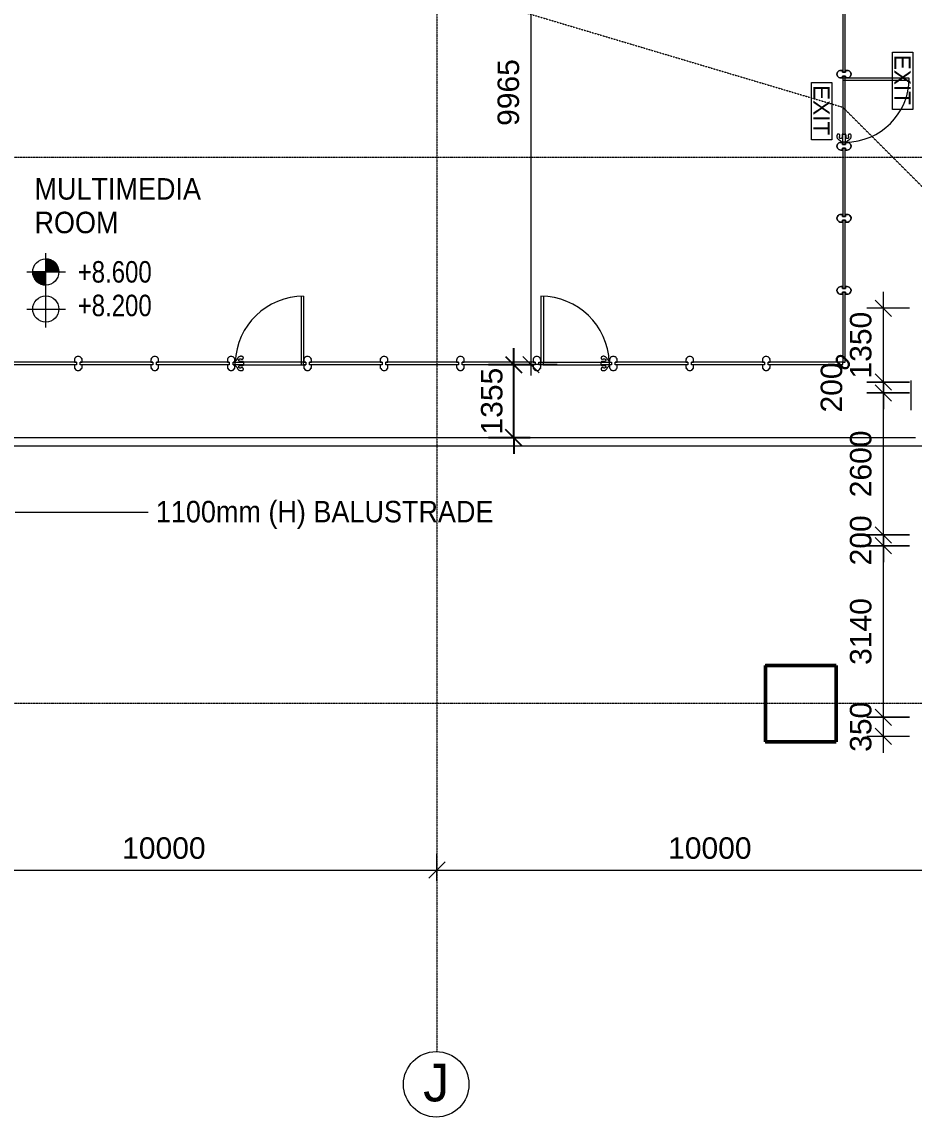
# Model space of a CAD drawing. Header units: millimetres. Extents: x -11708 to 484395, y -10237143 to 211873.
# Drawn here: x 157135 to 173476, y 4933 to 24991 of the extents above; entities that cross this region are included whole.
import ezdxf

# ---------------------------------------------------------------- set-up
doc = ezdxf.new("R2010")
doc.units = ezdxf.units.MM
doc.linetypes.add('Dash2', pattern=[3, 1.5, -1.5])
doc.linetypes.add('Grid Line', pattern=[21, 12, -3, 3, -3])
for name, color, linetype, lineweight in [('0-1', 7, 'Continuous', 5), ('0-2', 7, 'Continuous', 13), ('A-ANNO-DIMS', 7, 'Continuous', 9), ('A-ANNO-DIMS-1', 7, 'Continuous', 5), ('A-ANNO-NOTE', 7, 'Continuous', 5), ('A-COLS-1', 7, 'Continuous', 30), ('A-DETL-2', 102, 'Continuous', 18), ('A-DETL-HDLN-1', 7, 'Dash2', 5), ('A-DOOR', 7, 'Continuous', 5), ('A-DOOR-1', 7, 'Continuous', 9), ('A-FLOR', 7, 'Continuous', 18), ('A-GLAZ-CURT-2', 7, 'Continuous', 9), ('A-GLAZ-CWMG-1', 7, 'Continuous', 9), ('Dims-B1-FPARTPLANAT_8-6mPD_dwg-1', 7, 'Continuous', 5), ('G-ANNO-DIMS', 7, 'Continuous', 5), ('G-ANNO-TEXT', 7, 'Continuous', 5), ('I-WALL-3', 7, 'Continuous', 30), ('OAP280_C', 210, 'Continuous', 50), ('S-COLS-3', 7, 'Continuous', 35), ('S-GRID-1', 7, 'Grid Line', 5), ('S-GRID-IDEN', 7, 'Continuous', 5)]:
    doc.layers.add(name, color=color, linetype=linetype, lineweight=lineweight)
doc.styles.add('Arial', font='arial.ttf', dxfattribs={"height": 491.766467})
doc.styles.add('Arial_1', font='arial.ttf', dxfattribs={"height": 393.413174})
doc.styles.add('Arial_2', font='arial.ttf', dxfattribs={"height": 1.475299})
doc.styles.add('Arial_3', font='arial.ttf', dxfattribs={"height": 688.473054})
doc.styles.add('Arial_6', font='arial.ttf', dxfattribs={"width": 0.9, "height": 393.413174})
doc.styles.add('Arial_9', font='arial.ttf', dxfattribs={"width": 0.8, "height": 393.413174})
doc.dimstyles.new('Diagonal_-_1_5mm_Arial', dxfattribs={"dimscale": 304.8, "dimtxt": 400, "dimasz": 0.984252, "dimexe": 0.984252, "dimexo": 0.0625, "dimgap": 0.656168, "dimtad": 1, "dimdec": 0, "dimrnd": 5, "dimzin": 0, "dimdsep": 46, "dimtxsty": 'Arial_1', "dimblk1": 'OBLIQUE', "dimblk2": 'OBLIQUE', "dimsah": 1, "dimcen": 0.09, "dimdle": 0.328084, "dimadec": 0, "dimazin": 0, "dimtfac": 1, "dimtdec": 4, "dimtix": 1, "dimtmove": 0, "dimatfit": 3, "dimfxl": 1.574803, "dimfxlon": 1, "dimtvp": 1, "dimtolj": 1, "dimtzin": 0, "dimarcsym": 2})
doc.dimstyles.new('Diagonal_-_2_0mm_Arial', dxfattribs={"dimscale": 304.8, "dimtxt": 500, "dimasz": 0.984252, "dimexe": 0.984252, "dimexo": 0.984252, "dimgap": 0.656168, "dimtad": 1, "dimdec": 0, "dimrnd": 5, "dimzin": 0, "dimdsep": 46, "dimtxsty": 'Arial', "dimblk1": 'OBLIQUE', "dimblk2": 'OBLIQUE', "dimsah": 1, "dimcen": 0.09, "dimdle": 0.656168, "dimadec": 0, "dimazin": 0, "dimtfac": 1, "dimtdec": 4, "dimtix": 1, "dimtmove": 0, "dimatfit": 3, "dimfxl": 1, "dimtvp": 1, "dimtolj": 1, "dimtzin": 0, "dimarcsym": 2})

# ---------------------------------------------------------------- blocks, each defined once
blk = doc.blocks.new('Dims-B1-FPARTPLANAT_8-6mPD_dwg__Oblique-5772989-B1_F PART PLAN AT _8_6mPD')
at = {"layer": 'A-ANNO-DIMS-1'}
blk.add_line((-0.5, -0.5), (0.5, 0.5), dxfattribs=at)
blk = doc.blocks.new('_Oblique')
at = {"color": 0, "linetype": 'ByBlock', "lineweight": -2}
blk.add_line((-0.5, -0.5), (0.5, 0.5), dxfattribs=at)
blk = doc.blocks.new('*D373')
at = {"layer": 'A-ANNO-DIMS', "color": 0, "lineweight": -2, "transparency": 16777216}
for p, q in [((76851, 9257), (76851, 9757)), ((86851, 9257), (86851, 9757)), ((76651, 9457), (87051, 9457))]:
    blk.add_line(p, q, dxfattribs=at)
at = {"layer": 'Defpoints', "color": 0, "transparency": 16777216}
for p in [(86851, 9457), (76851, 8957), (86851, 8957)]:
    blk.add_point(p, dxfattribs=at)
at = {"layer": 'A-ANNO-DIMS', "color": 0, "lineweight": -2, "transparency": 16777216, "xscale": 299.9999999999999, "yscale": 299.9999999999999, "zscale": 299.9999999999999, "rotation": 180}
blk.add_blockref('_Oblique', (76851, 9457), dxfattribs=at)
at = {"layer": 'A-ANNO-DIMS', "color": 0, "lineweight": -2, "transparency": 16777216, "xscale": 299.9999999999999, "yscale": 299.9999999999999, "zscale": 299.9999999999999}
blk.add_blockref('_Oblique', (86851, 9457), dxfattribs=at)
at = {"layer": 'A-ANNO-DIMS', "color": 0, "transparency": 16777216, "insert": (81851, 9857), "char_height": 491.77, "attachment_point": 5, "style": 'Arial'}
blk.add_mtext('\\A1;{\\H0.8x;10000}', dxfattribs=at)
blk = doc.blocks.new('*D374')
at = {"layer": 'A-ANNO-DIMS', "color": 0, "lineweight": -2, "transparency": 16777216}
for p, q in [((86851, 9257), (86851, 9757)), ((96851, 9257), (96851, 9757)), ((86651, 9457), (97051, 9457))]:
    blk.add_line(p, q, dxfattribs=at)
at = {"layer": 'Defpoints', "color": 0, "transparency": 16777216}
for p in [(96851, 9457), (86851, 8957), (96851, 8957)]:
    blk.add_point(p, dxfattribs=at)
at = {"layer": 'A-ANNO-DIMS', "color": 0, "lineweight": -2, "transparency": 16777216, "xscale": 299.9999999999999, "yscale": 299.9999999999999, "zscale": 299.9999999999999, "rotation": 180}
blk.add_blockref('_Oblique', (86851, 9457), dxfattribs=at)
at = {"layer": 'A-ANNO-DIMS', "color": 0, "lineweight": -2, "transparency": 16777216, "xscale": 299.9999999999999, "yscale": 299.9999999999999, "zscale": 299.9999999999999}
blk.add_blockref('_Oblique', (96851, 9457), dxfattribs=at)
at = {"layer": 'A-ANNO-DIMS', "color": 0, "transparency": 16777216, "insert": (91851, 9857), "char_height": 491.77, "attachment_point": 5, "style": 'Arial'}
blk.add_mtext('\\A1;{\\H0.8x;10000}', dxfattribs=at)
blk = doc.blocks.new('ARC_ANN_EXIT - ARC_ANN_EXIT-878429-B1_F PART PLAN AT _8_6mPD')
at = {"layer": 'A-ANNO-NOTE'}
for p, q in [((-2.12, 0), (-2.12, 1.86)), ((-2.12, 1.86), (3.13, 1.86)), ((3.13, 1.86), (3.13, 0)), ((3.13, 0), (-2.12, 0))]:
    blk.add_line(p, q, dxfattribs=at)
at = {"layer": 'A-ANNO-NOTE', "insert": (0.41, 1.66), "char_height": 1.475, "width": 5.454, "attachment_point": 2, "line_spacing_factor": 0.938532, "style": 'Arial_2'}
blk.add_mtext('EXIT', dxfattribs=at)
blk = doc.blocks.new('Spot Elevations - Spot Elevation - Target Filled_FFL_SFL-5422820-B1_F PART PLAN AT _8_6mPD')
at = {"layer": 'G-ANNO-DIMS'}
h = blk.add_hatch(color=256, dxfattribs=at)
edge = h.paths.add_edge_path(flags=0)
edge.add_arc((0, 5.49), 1.2, 0, 90, ccw=False)
edge.add_line((1.2, 5.49), (0, 5.49))
edge.add_line((0, 5.49), (0, 6.69))
h = blk.add_hatch(color=256, dxfattribs=at)
edge = h.paths.add_edge_path(flags=0)
edge.add_arc((0, 5.49), 1.2, 180, 270, ccw=False)
edge.add_line((-1.2, 5.49), (0, 5.49))
edge.add_line((0, 5.49), (0, 4.29))
for p, q in [((0, 3.81), (0, 7.21)), ((0, 6.69), (0, 5.49)), ((-1.74, 5.49), (1.8, 5.49)), ((0, 5.49), (-1.2, 5.49)), ((0, 4.29), (0, 5.49)), ((0, 5.49), (1.2, 5.49)), ((0, 0.42), (0, 3.81)), ((-1.74, 2.1), (1.8, 2.1))]:
    blk.add_line(p, q, dxfattribs=at)
for centre in [(0, 5.49), (0, 2.1)]:
    blk.add_circle(centre, 1.2, dxfattribs=at)
for start, end in [(360, 90), (180, 270)]:
    blk.add_arc((0, 5.49), 1.2, start, end, dxfattribs=at)
blk = doc.blocks.new('*D314')
at = {"layer": 'A-ANNO-DIMS-1', "color": 0, "lineweight": -2, "transparency": 16777216}
for p, q in [((166143, 18714), (166143, 19014)), ((165682, 18714), (166443, 18714)), ((166143, 17377), (166143, 18714)), ((165682, 17377), (166443, 17377)), ((166143, 17377), (166143, 17077))]:
    blk.add_line(p, q, dxfattribs=at)
at = {"layer": 'Defpoints', "color": 0, "transparency": 16777216}
for p in [(165663, 18714), (166143, 18714), (165663, 17377)]:
    blk.add_point(p, dxfattribs=at)
at = {"layer": 'A-ANNO-DIMS-1', "color": 0, "lineweight": -2, "transparency": 16777216, "xscale": 299.9999999999999, "yscale": 299.9999999999999, "zscale": 299.9999999999999}
for p, rotation in [((166143, 18714), 269.9996999986149), ((166143, 17377), 89.99969999861491)]:
    blk.add_blockref('_Oblique', p, dxfattribs=dict(at, rotation=rotation))
at = {"layer": 'A-ANNO-DIMS-1', "color": 0, "transparency": 16777216, "insert": (165742, 18045), "char_height": 393.4, "attachment_point": 5, "rotation": 89.9997, "style": 'Arial_1'}
blk.add_mtext('\\A1;1355', dxfattribs=at)
blk = doc.blocks.new('Circular Mullion - Type A-27605860-B1_F PART PLAN AT _8_6mPD')
blk.add_lwpolyline([(70, 38), (68, 56), (61, 73), (49, 87), (35, 98), (13, 106), (0, 108), (-18, 105), (-35, 98), (-49, 87), (-61, 73), (-68, 56), (-70, 38), (-70, 3), (-34, 3), (-34, -47), (-70, -48), (-70, -82), (-68, -101), (-61, -117), (-49, -132), (-35, -143), (-18, -150), (0, -152), (18, -150), (35, -143), (49, -132), (61, -117), (68, -101), (70, -82), (70, -47), (34, -47), (34, 3), (70, 3)], close=True)
blk = doc.blocks.new('Circular Mullion - CERAMIC_MULLIONS Multimedia Lounge-29339448-B1_F PART PLAN AT _8_6mPD')
at = {"layer": '0-2'}
blk.add_lwpolyline([(70, 82), (68, 101), (61, 117), (49, 132), (35, 143), (13, 151), (0, 152), (-18, 150), (-35, 143), (-49, 132), (-61, 117), (-68, 101), (-70, 82), (-70, 47), (-34, 47), (-34, -3), (-70, -3), (-70, -38), (-68, -56), (-61, -73), (-49, -87), (-35, -98), (-18, -105), (0, -107), (18, -105), (35, -98), (49, -87), (61, -73), (68, -56), (70, -38), (70, -3), (34, -3), (34, 47), (70, 47)], close=True, dxfattribs=at)
blk = doc.blocks.new('Multimedia Corner Mullions1 - Multimedia Corner Mullions-29522894-B1_F PART PLAN AT _8_6mPD')
at = {"layer": 'A-COLS-1'}
for p, q in [((78925, 18846), (78840, 18761)), ((78939, 18662), (79024, 18747)), ((94194, 18755), (94280, 18670)), ((94379, 18769), (94293, 18854))]:
    blk.add_line(p, q, dxfattribs=at)
for centre, start, end in [((78975, 18797), 315, 135), ((94244, 18805), 45, 225), ((78889, 18711), 135, 315), ((94329, 18719), 225, 45)]:
    blk.add_arc(centre, 70, start, end, dxfattribs=at)
blk = doc.blocks.new('Circular Mullion - CERAMIC_MULLIONS Multimedia Lounge-29967130-B1_F PART PLAN AT _8_6mPD')
at = {"layer": 'A-GLAZ-CWMG-1'}
for centre, start, end in [((0, 82.5), 154.97124, 160.02876), ((0, 82.5), 109.97124, 115.02876), ((0, 82.5), 64.97124, 70.02876), ((0, 82.5), 19.97124, 25.02876), ((0, -37.5), 199.97124, 205.02876), ((0, -37.5), 244.97124, 250.02876), ((0, -37.5), 289.97124, 295.02876), ((0, -37.5), 334.97124, 340.02876)]:
    blk.add_arc(centre, 70, start, end, dxfattribs=at)
blk = doc.blocks.new('Circular Mullion - CERAMIC_MULLIONS Multimedia Lounge-V51-B1_F PART PLAN AT _8_6mPD')
at = {"layer": 'A-GLAZ-CWMG-1'}
for centre, start, end in [((0, 82.5), 154.97124, 160.02876), ((0, 82.5), 110.34924, 115.02876), ((0, 82.5), 64.97124, 70.02876), ((0, 82.5), 19.97124, 25.02876), ((0, -37.5), 199.97124, 205.02876), ((0, -37.5), 244.97124, 250.02876), ((0, -37.5), 289.97124, 295.02876), ((0, -37.5), 334.97124, 340.02876)]:
    blk.add_arc(centre, 70, start, end, dxfattribs=at)
blk = doc.blocks.new('A$C41A67BAA')
at = {"layer": 'OAP280_C'}
for p, q in [((17317, 700), (16017, 700)), ((16017, 700), (16017, -700)), ((17317, -700), (17317, 700)), ((16017, -700), (17317, -700))]:
    blk.add_line(p, q, dxfattribs=at)
blk = doc.blocks.new('Grid - 3mm-2917264-B1_F PART PLAN AT _8_6mPD')
at = {"layer": 'S-GRID-IDEN'}
blk.add_circle((0, 0), 3, dxfattribs=at)
blk = doc.blocks.new('Dims-B1-FPARTPLANAT_8-6mPD_dwg-5616331-B1_F PART PLAN AT _8_6mPD')
at = {"layer": 'A-ANNO-DIMS-1'}
for p, q in [((95510.3, 19745.6), (94729.3, 19745.6)), ((89056.4, 18713.5), (88275.4, 18713.5)), ((95510.3, 11905.6), (94729.3, 11905.6))]:
    blk.add_line(p, q, dxfattribs=at)
at = {"layer": 'A-ANNO-DIMS-1', "flags": 128}
for points in [[(88575.4, 18513.5), (88575.4, 28880.7), (88575.4, 29180.7)], [(95029.3, 18395.6), (95029.3, 19745.6), (95029.3, 20045.6)], [(95029.3, 15395.6), (95029.3, 18395.6), (95029.3, 18695.6)], [(95029.3, 18095.6), (95029.3, 18395.6), (95029.3, 18195.6), (95029.3, 17895.6)], [(95029.3, 12055.6), (95029.3, 15595.6), (95029.3, 15895.6)], [(95029.3, 15595.6), (95029.3, 15395.6), (95029.3, 15095.6)], [(95029.3, 11605.6), (95029.3, 11905.6), (95029.3, 12255.6), (95029.3, 12555.6)]]:
    blk.add_lwpolyline(points, dxfattribs=at)
for points in [[(94729.3, 18395.6), (95510.3, 18395.6)], [(94729.3, 18195.6), (95510.3, 18195.6)], [(94729.3, 15595.6), (95510.3, 15595.6)], [(94729.3, 15395.6), (95510.3, 15395.6)], [(94729.3, 12255.6), (95510.3, 12255.6)]]:
    blk.add_lwpolyline(points, close=True, dxfattribs=at)
for p, xscale, yscale, zscale, rotation in [((95029.3, 19745.6), 300, 300, 300, 270), ((88575.4, 18713.5), 300, 300, 300, 270), ((95029.3, 18395.6), 300, 300, 300, 270), ((95029.3, 18395.6), 300.0000000000002, 300.0000000000002, 300.0000000000002, 90), ((95029.3, 18195.6), 300.0000000000002, 300.0000000000002, 300.0000000000002, 90), ((95029.3, 18195.6), 300.0000000000002, 300.0000000000002, 300.0000000000002, 90), ((95029.3, 15595.6), 300, 300, 300, 270), ((95029.3, 15595.6), 300, 300, 300, 270), ((95029.3, 15395.6), 300.0000000000002, 300.0000000000002, 300.0000000000002, 90), ((95029.3, 15395.6), 300.0000000000002, 300.0000000000002, 300.0000000000002, 90), ((95029.3, 12255.6), 300, 300, 300, 270), ((95029.3, 12255.6), 300, 300, 300, 270), ((95029.3, 11905.6), 300.0000000000002, 300.0000000000002, 300.0000000000002, 90)]:
    blk.add_blockref('Dims-B1-FPARTPLANAT_8-6mPD_dwg__Oblique-5772989-B1_F PART PLAN AT _8_6mPD', p, dxfattribs=dict(xscale=xscale, yscale=yscale, zscale=zscale, rotation=rotation))
at = {"layer": 'A-ANNO-DIMS-1', "char_height": 393.41, "attachment_point": 2, "rotation": 90, "line_spacing_factor": 0.938532, "style": 'Arial_1'}
for s, insert, width in [('9965', (87962.7, 23697.1), 1459.2), ('1350', (94416.4, 19070.6), 1459.2), ('200', (93881.2, 18295.6), 1094.4), ('2600', (94416.6, 16895.6), 1459.2), ('200', (94416.6, 15495.6), 1094.4), ('3140', (94416.4, 13825.6), 1459.2), ('350', (94416.4, 12080.6), 1094.4)]:
    blk.add_mtext(s, dxfattribs=dict(at, insert=insert, width=width))
at = {"layer": 'A-ANNO-DIMS'}
for base, p1, p2, picture, middle in [((86850.7, 9456.6), (76850.7, 8956.6), (86850.7, 8956.6), '*D373', (81850.7, 9857.5)), ((96850.7, 9456.6), (86850.7, 8956.6), (96850.7, 8956.5), '*D374', (91850.7, 9857.4))]:
    dim = blk.add_linear_dim(base=base, p1=p1, p2=p2, text='{\\H0.8x;<>}', dimstyle='Diagonal_-_2_0mm_Arial', override={"dimpost": '<>', "dimtmove": 1, "dimarcsym": 2}, dxfattribs=at)
    dim.commit()
    dim.dimension.update_dxf_attribs({"geometry": picture, "text_midpoint": middle})

msp = doc.modelspace()

# ---------------------------------------------------------------- linework, layer by layer
at = {"layer": 'A-DETL-2'}
msp.add_line((173421.3, 17881.2), (173421.3, 18420.2), dxfattribs=at)
at = {"layer": 'A-DETL-HDLN-1'}
for p, q in [((159391.2, 27234.7), (172170.2, 23428.6)), ((172170.2, 23428.6), (173938, 21660.8))]:
    msp.add_line(p, q, dxfattribs=at)
at = {"layer": 'A-DOOR'}
for p, q in [((172170.2, 23919.6), (172170.2, 22937.6)), ((172215.1, 23919.6), (172170.2, 23919.6)), ((173387.1, 23959.6), (172215.1, 23959.6)), ((172215.1, 22937.6), (172215.1, 23959.6)), ((173387.1, 23914.6), (172215.1, 23914.6)), ((172170.2, 22937.6), (172215.1, 22937.6)), ((172170.2, 22787.6), (172170.2, 22937.5)), ((172215.1, 22937.5), (172215.1, 22787.6)), ((162248.4, 19965), (162248.4, 18757.5)), ((162293.4, 19965), (162293.4, 18757.5)), ((166641.4, 19964.9), (166641.4, 18757.5)), ((166686.4, 19964.9), (166686.4, 18757.5)), ((161041.5, 18757.5), (161191.3, 18757.5)), ((161191.3, 18712.6), (161041.5, 18712.6)), ((162293.4, 18757.5), (161191.4, 18757.5)), ((161191.4, 18757.5), (161191.4, 18712.6)), ((161191.4, 18712.6), (162253.4, 18712.6)), ((162253.4, 18712.6), (162253.4, 18757.5)), ((166641.4, 18757.5), (167743.4, 18757.5)), ((166681.4, 18757.5), (166681.4, 18712.6)), ((166681.4, 18712.6), (167743.4, 18712.6)), ((167743.4, 18712.6), (167743.4, 18757.5)), ((167743.5, 18757.5), (167893.4, 18757.5)), ((167893.4, 18712.6), (167743.5, 18712.6))]:
    msp.add_line(p, q, dxfattribs=at)
at = {"layer": 'A-DOOR', "flags": 128}
for points in [[(172068.7, 22926), (172064.5, 22918.9), (172062.4, 22911), (172061.2, 22902.9), (172061, 22894.6), (172061.6, 22886.4), (172063.1, 22878.4), (172065.3, 22870.4), (172068.5, 22862.8), (172072.6, 22855.7), (172077.5, 22849.1), (172083.2, 22843.2), (172089.5, 22837.9), (172096.3, 22833.3), (172103.4, 22829.1), (172110.5, 22824.9), (172117.5, 22820.6), (172124.2, 22815.9), (172130.5, 22810.6), (172136.2, 22804.7), (172141.3, 22798.2), (172146.4, 22791.8), (172153.8, 22788.4), (172162, 22787.7), (172170.2, 22787.6)], [(172114.2, 22899.2), (172115.4, 22902), (172116.3, 22905.1), (172116.8, 22908.4), (172117, 22911.8), (172116.7, 22915.2), (172115.9, 22918.6), (172114.7, 22921.8), (172113.1, 22924.9), (172111.2, 22927.7), (172108.9, 22930.1), (172106.5, 22932.2), (172104, 22933.9), (172101.2, 22935.3), (172098.2, 22936.4), (172095, 22937.2), (172091.6, 22937.6), (172088.2, 22937.5), (172084.8, 22937), (172081.4, 22936), (172078.3, 22934.6), (172075.4, 22932.8), (172072.8, 22930.8), (172070.5, 22928.5), (172068.7, 22926)], [(172108.1, 22876), (172108.7, 22883.8), (172110.7, 22891.5), (172114.2, 22899.2)], [(172156, 22875.8), (172155.7, 22873), (172155, 22870.1), (172154, 22867.2), (172152.6, 22864.4), (172150.8, 22861.8), (172148.6, 22859.4), (172146.1, 22857.3), (172143.4, 22855.7), (172140.6, 22854.3), (172137.7, 22853.4), (172134.7, 22852.9), (172131.9, 22852.8), (172129.1, 22853), (172126.2, 22853.5), (172123.3, 22854.4), (172120.4, 22855.8), (172117.8, 22857.5), (172115.3, 22859.6), (172113.2, 22862), (172111.4, 22864.6), (172110, 22867.5), (172109, 22870.3), (172108.4, 22873.2), (172108.1, 22876)], [(172170.2, 22937.5), (172167.3, 22937.3), (172164.5, 22936.6), (172161.9, 22935.2), (172159.9, 22933.2), (172158.5, 22930.6), (172157.6, 22927.9), (172157.1, 22925), (172156.8, 22922.1), (172156.6, 22919.2), (172156.4, 22916.4), (172156.3, 22913.5), (172156.2, 22910.6), (172156.1, 22907.7), (172156.1, 22904.8), (172156, 22901.9), (172156, 22899), (172156, 22896.1), (172156, 22893.2), (172156, 22890.3), (172156, 22887.4), (172156, 22884.5), (172156, 22881.6), (172156, 22878.7), (172156, 22875.8)], [(172229.4, 22875.8), (172229.4, 22878.7), (172229.4, 22881.6), (172229.4, 22884.5), (172229.4, 22887.4), (172229.4, 22890.3), (172229.3, 22893.2), (172229.3, 22896.1), (172229.3, 22899), (172229.3, 22901.9), (172229.3, 22904.8), (172229.2, 22907.7), (172229.1, 22910.6), (172229, 22913.5), (172228.9, 22916.4), (172228.7, 22919.2), (172228.5, 22922.1), (172228.2, 22925), (172227.7, 22927.9), (172226.8, 22930.6), (172225.4, 22933.2), (172223.4, 22935.2), (172220.8, 22936.6), (172218, 22937.3), (172215.1, 22937.5)], [(172215.1, 22787.6), (172223.4, 22787.7), (172231.5, 22788.4), (172238.9, 22791.8), (172244.1, 22798.2), (172249.1, 22804.7), (172254.8, 22810.6), (172261.1, 22815.9), (172267.8, 22820.6), (172274.8, 22824.9), (172282, 22829.1), (172289, 22833.3), (172295.8, 22837.9), (172302.1, 22843.2), (172307.8, 22849.1), (172312.7, 22855.7), (172316.9, 22862.8), (172320, 22870.4), (172322.2, 22878.3), (172323.7, 22886.4), (172324.3, 22894.6), (172324.1, 22902.9), (172322.9, 22911), (172320.8, 22918.9), (172316.7, 22926)], [(172277.2, 22876), (172276.9, 22873.2), (172276.3, 22870.3), (172275.3, 22867.5), (172273.9, 22864.6), (172272.1, 22862), (172270, 22859.6), (172267.6, 22857.5), (172264.9, 22855.8), (172262, 22854.4), (172259.1, 22853.5), (172256.2, 22853), (172253.4, 22852.8), (172250.6, 22852.9), (172247.7, 22853.4), (172244.7, 22854.3), (172241.9, 22855.7), (172239.2, 22857.3), (172236.7, 22859.4), (172234.6, 22861.8), (172232.7, 22864.4), (172231.3, 22867.2), (172230.3, 22870.1), (172229.6, 22873), (172229.4, 22875.8)], [(172316.7, 22926), (172314.8, 22928.5), (172312.5, 22930.8), (172310, 22932.8), (172307.1, 22934.6), (172303.9, 22936), (172300.6, 22937), (172297.1, 22937.5), (172293.7, 22937.6), (172290.3, 22937.2), (172287.1, 22936.4), (172284.1, 22935.3), (172281.4, 22933.9), (172278.8, 22932.2), (172276.4, 22930.1), (172274.1, 22927.7), (172272.2, 22924.9), (172270.6, 22921.8), (172269.4, 22918.6), (172268.6, 22915.2), (172268.3, 22911.8), (172268.5, 22908.4), (172269, 22905.1), (172269.9, 22902), (172271.2, 22899.2)], [(172271.2, 22899.2), (172274.6, 22891.5), (172276.6, 22883.8), (172277.2, 22876)], [(161179.9, 18859.1), (161172.8, 18863.2), (161164.8, 18865.3), (161156.7, 18866.5), (161148.5, 18866.7), (161140.3, 18866.1), (161132.2, 18864.6), (161124.3, 18862.4), (161116.7, 18859.3), (161109.6, 18855.2), (161103, 18850.2), (161097, 18844.5), (161091.7, 18838.2), (161087.1, 18831.4), (161082.9, 18824.4), (161078.8, 18817.3), (161074.5, 18810.2), (161069.7, 18803.5), (161064.4, 18797.2), (161058.5, 18791.5), (161052, 18786.5), (161045.6, 18781.3), (161042.3, 18774), (161041.5, 18765.8), (161041.5, 18757.5)], [(161153.1, 18813.6), (161155.9, 18812.3), (161159, 18811.4), (161162.2, 18810.9), (161165.6, 18810.7), (161169, 18811), (161172.4, 18811.8), (161175.7, 18813), (161178.7, 18814.6), (161181.5, 18816.6), (161184, 18818.8), (161186, 18821.2), (161187.8, 18823.8), (161189.2, 18826.5), (161190.3, 18829.5), (161191, 18832.7), (161191.4, 18836.1), (161191.3, 18839.5), (161190.8, 18843), (161189.8, 18846.3), (161188.4, 18849.5), (161186.7, 18852.4), (161184.6, 18854.9), (161182.3, 18857.2), (161179.9, 18859.1)], [(167755, 18859), (167752.5, 18857.2), (167750.3, 18854.9), (167748.2, 18852.3), (167746.4, 18849.4), (167745, 18846.3), (167744.1, 18842.9), (167743.5, 18839.5), (167743.5, 18836.1), (167743.8, 18832.7), (167744.6, 18829.5), (167745.7, 18826.5), (167747.1, 18823.7), (167748.8, 18821.2), (167750.9, 18818.7), (167753.3, 18816.5), (167756.1, 18814.6), (167759.2, 18813), (167762.4, 18811.8), (167765.8, 18811), (167769.3, 18810.7), (167772.6, 18810.8), (167775.9, 18811.4), (167779, 18812.3), (167781.8, 18813.5)], [(167893.4, 18757.5), (167893.3, 18765.7), (167892.6, 18773.9), (167889.2, 18781.3), (167882.8, 18786.4), (167876.3, 18791.5), (167870.4, 18797.2), (167865.1, 18803.5), (167860.4, 18810.2), (167856.1, 18817.2), (167851.9, 18824.3), (167847.7, 18831.4), (167843.1, 18838.2), (167837.8, 18844.5), (167831.9, 18850.2), (167825.3, 18855.1), (167818.2, 18859.2), (167810.6, 18862.3), (167802.7, 18864.6), (167794.6, 18866.1), (167786.4, 18866.7), (167778.2, 18866.4), (167770, 18865.3), (167762.1, 18863.2), (167755, 18859)], [(161041.5, 18712.6), (161041.5, 18704.4), (161042.3, 18696.2), (161045.6, 18688.8), (161052, 18683.7), (161058.5, 18678.6), (161064.4, 18672.9), (161069.7, 18666.6), (161074.5, 18659.9), (161078.8, 18652.9), (161082.9, 18645.8), (161087.1, 18638.7), (161091.7, 18631.9), (161097, 18625.6), (161103, 18619.9), (161109.6, 18615), (161116.7, 18610.9), (161124.3, 18607.8), (161132.2, 18605.5), (161140.3, 18604), (161148.5, 18603.4), (161156.7, 18603.7), (161164.8, 18604.8), (161172.8, 18606.9), (161179.9, 18611.1)], [(161129.6, 18771.8), (161126.8, 18772), (161123.9, 18772.7), (161121, 18773.7), (161118.3, 18775.1), (161115.6, 18777), (161113.3, 18779.1), (161111.2, 18781.6), (161109.5, 18784.3), (161108.2, 18787.2), (161107.3, 18790.1), (161106.8, 18793), (161106.6, 18795.8), (161106.8, 18798.6), (161107.4, 18801.5), (161108.3, 18804.4), (161109.6, 18807.3), (161111.4, 18810), (161113.4, 18812.4), (161115.8, 18814.5), (161118.5, 18816.3), (161121.3, 18817.7), (161124.2, 18818.7), (161127.1, 18819.3), (161129.9, 18819.6)], [(161129.9, 18650.5), (161127.1, 18650.8), (161124.2, 18651.4), (161121.3, 18652.4), (161118.5, 18653.8), (161115.8, 18655.6), (161113.4, 18657.7), (161111.4, 18660.2), (161109.6, 18662.9), (161108.3, 18665.7), (161107.4, 18668.6), (161106.8, 18671.5), (161106.6, 18674.3), (161106.8, 18677.2), (161107.3, 18680.1), (161108.2, 18683), (161109.5, 18685.8), (161111.2, 18688.5), (161113.3, 18691), (161115.6, 18693.2), (161118.3, 18695), (161121, 18696.4), (161123.9, 18697.4), (161126.8, 18698.1), (161129.6, 18698.4)], [(161191.3, 18757.5), (161191.1, 18760.4), (161190.4, 18763.2), (161189.1, 18765.8), (161187, 18767.8), (161184.5, 18769.2), (161181.7, 18770.1), (161178.9, 18770.6), (161176, 18770.9), (161173.1, 18771.1), (161170.2, 18771.3), (161167.3, 18771.4), (161164.4, 18771.5), (161161.5, 18771.6), (161158.6, 18771.7), (161155.7, 18771.7), (161152.8, 18771.7), (161149.9, 18771.7), (161147, 18771.8), (161144.1, 18771.8), (161141.2, 18771.8), (161138.3, 18771.8), (161135.4, 18771.8), (161132.5, 18771.8), (161129.6, 18771.8)], [(161129.6, 18698.4), (161132.5, 18698.4), (161135.4, 18698.4), (161138.3, 18698.4), (161141.2, 18698.4), (161144.1, 18698.4), (161147, 18698.4), (161149.9, 18698.4), (161152.8, 18698.4), (161155.7, 18698.4), (161158.6, 18698.5), (161161.5, 18698.5), (161164.4, 18698.6), (161167.3, 18698.7), (161170.2, 18698.8), (161173.1, 18699), (161176, 18699.2), (161178.9, 18699.5), (161181.7, 18700), (161184.5, 18700.9), (161187, 18702.3), (161189.1, 18704.4), (161190.4, 18706.9), (161191.1, 18709.7), (161191.3, 18712.6)], [(161129.9, 18819.6), (161137.6, 18819), (161145.3, 18817), (161153.1, 18813.6)], [(161153.1, 18656.6), (161145.3, 18653.1), (161137.6, 18651.1), (161129.9, 18650.5)], [(161179.9, 18611.1), (161182.3, 18612.9), (161184.6, 18615.2), (161186.7, 18617.8), (161188.4, 18620.7), (161189.8, 18623.8), (161190.8, 18627.2), (161191.3, 18630.6), (161191.4, 18634), (161191, 18637.4), (161190.3, 18640.6), (161189.2, 18643.6), (161187.8, 18646.4), (161186, 18648.9), (161184, 18651.4), (161181.5, 18653.6), (161178.7, 18655.5), (161175.7, 18657.1), (161172.4, 18658.3), (161169, 18659.1), (161165.6, 18659.4), (161162.2, 18659.3), (161159, 18658.7), (161155.9, 18657.8), (161153.1, 18656.6)], [(167805.2, 18771.7), (167802.3, 18771.7), (167799.4, 18771.7), (167796.5, 18771.7), (167793.6, 18771.7), (167790.7, 18771.7), (167787.8, 18771.7), (167785, 18771.7), (167782.1, 18771.7), (167779.2, 18771.7), (167776.3, 18771.6), (167773.4, 18771.6), (167770.5, 18771.5), (167767.6, 18771.4), (167764.7, 18771.3), (167761.8, 18771.1), (167758.9, 18770.9), (167756, 18770.6), (167753.1, 18770.1), (167750.4, 18769.2), (167747.9, 18767.8), (167745.8, 18765.7), (167744.4, 18763.2), (167743.7, 18760.4), (167743.5, 18757.5)], [(167743.5, 18712.6), (167743.7, 18709.7), (167744.4, 18706.9), (167745.8, 18704.3), (167747.9, 18702.3), (167750.4, 18700.9), (167753.1, 18700), (167756, 18699.5), (167758.9, 18699.2), (167761.8, 18699), (167764.7, 18698.8), (167767.6, 18698.7), (167770.5, 18698.6), (167773.4, 18698.5), (167776.3, 18698.4), (167779.2, 18698.4), (167782.1, 18698.4), (167785, 18698.4), (167787.8, 18698.3), (167790.7, 18698.3), (167793.6, 18698.3), (167796.5, 18698.3), (167799.4, 18698.3), (167802.3, 18698.3), (167805.2, 18698.3)], [(167781.8, 18656.5), (167779, 18657.8), (167775.9, 18658.7), (167772.6, 18659.2), (167769.3, 18659.4), (167765.8, 18659), (167762.4, 18658.3), (167759.2, 18657.1), (167756.1, 18655.5), (167753.3, 18653.5), (167750.9, 18651.3), (167748.8, 18648.9), (167747.1, 18646.3), (167745.7, 18643.6), (167744.6, 18640.6), (167743.8, 18637.4), (167743.5, 18634), (167743.5, 18630.6), (167744.1, 18627.1), (167745, 18623.8), (167746.4, 18620.6), (167748.2, 18617.7), (167750.2, 18615.1), (167752.5, 18612.9), (167755, 18611)], [(167755, 18611), (167762.1, 18606.9), (167770, 18604.8), (167778.2, 18603.6), (167786.4, 18603.4), (167794.6, 18604), (167802.7, 18605.5), (167810.6, 18607.7), (167818.2, 18610.8), (167825.3, 18614.9), (167831.9, 18619.9), (167837.8, 18625.6), (167843.1, 18631.9), (167847.7, 18638.7), (167851.9, 18645.7), (167856.1, 18652.8), (167860.4, 18659.9), (167865.1, 18666.6), (167870.4, 18672.9), (167876.3, 18678.6), (167882.8, 18683.6), (167889.2, 18688.8), (167892.6, 18696.1), (167893.3, 18704.3), (167893.4, 18712.6)], [(167781.8, 18813.5), (167789.5, 18817), (167797.3, 18819), (167805, 18819.6)], [(167805, 18650.5), (167797.3, 18651), (167789.5, 18653.1), (167781.8, 18656.5)], [(167805, 18819.6), (167807.8, 18819.3), (167810.7, 18818.7), (167813.6, 18817.7), (167816.4, 18816.3), (167819, 18814.5), (167821.4, 18812.4), (167823.5, 18809.9), (167825.2, 18807.2), (167826.6, 18804.4), (167827.5, 18801.5), (167828.1, 18798.6), (167828.2, 18795.8), (167828.1, 18792.9), (167827.6, 18790), (167826.7, 18787.1), (167825.4, 18784.3), (167823.7, 18781.6), (167821.6, 18779.1), (167819.2, 18776.9), (167816.6, 18775.1), (167813.8, 18773.7), (167810.9, 18772.6), (167808.1, 18772), (167805.2, 18771.7)], [(167805.2, 18698.3), (167808.1, 18698.1), (167810.9, 18697.4), (167813.8, 18696.4), (167816.6, 18694.9), (167819.2, 18693.1), (167821.6, 18691), (167823.7, 18688.5), (167825.4, 18685.8), (167826.7, 18682.9), (167827.6, 18680), (167828.1, 18677.1), (167828.2, 18674.3), (167828.1, 18671.5), (167827.5, 18668.6), (167826.6, 18665.7), (167825.2, 18662.8), (167823.5, 18660.1), (167821.4, 18657.7), (167819, 18655.5), (167816.4, 18653.8), (167813.6, 18652.4), (167810.7, 18651.4), (167807.8, 18650.8), (167805, 18650.5)]]:
    msp.add_lwpolyline(points, dxfattribs=at)
at = {"layer": 'A-DOOR'}
for centre, radius, start, end in [((172215.1, 23959.6), 1172, 269.9997, 359.9997), ((162293, 18712.6), 1252.4, 89.97973, 177.9428), ((166641.9, 18712.6), 1252.4, 2.0566, 90.01967)]:
    msp.add_arc(centre, radius, start, end, dxfattribs=at)
at = {"layer": 'A-DOOR-1'}
for p, q in [((172170.2, 23999.6), (172170.2, 23919.6)), ((172215.1, 23959.6), (172170.2, 23959.6)), ((172215.1, 23959.6), (172215.1, 23999.6)), ((172215.1, 23919.6), (172215.1, 23959.6)), ((172170.2, 22787.6), (172170.2, 22747.6)), ((172215.1, 22787.6), (172170.2, 22787.6)), ((172215.1, 22747.6), (172215.1, 22787.6)), ((161041.4, 18757.5), (161001.4, 18757.5)), ((161001.4, 18712.6), (161041.4, 18712.6)), ((161041.4, 18712.6), (161041.4, 18757.5)), ((162333.4, 18757.5), (162253.4, 18757.5)), ((162253.4, 18712.6), (162333.4, 18712.6)), ((162293.4, 18712.6), (162293.4, 18757.5)), ((166601.4, 18757.5), (166681.4, 18757.5)), ((166681.4, 18712.6), (166601.4, 18712.6)), ((166641.4, 18712.6), (166641.4, 18757.5)), ((167893.4, 18757.5), (167893.4, 18712.6)), ((167893.4, 18757.5), (167933.4, 18757.5)), ((167933.4, 18712.6), (167893.4, 18712.6))]:
    msp.add_line(p, q, dxfattribs=at)
at = {"layer": 'A-FLOR'}
for p, q in [((155121, 17376.6), (173501.3, 17376.5)), ((154934.6, 17226.6), (175230.9, 17226.6))]:
    msp.add_line(p, q, dxfattribs=at)
at = {"layer": 'A-GLAZ-CURT-2'}
for p, q in [((172170.2, 25319.6), (172170.2, 24067.6)), ((172214.2, 24067.6), (172214.2, 25319.6)), ((172170.2, 22679.6), (172170.2, 21427.6)), ((172214.2, 21427.6), (172214.2, 22679.6)), ((172170.2, 21359.6), (172170.2, 20107.6)), ((172214.2, 20107.6), (172214.2, 21359.6)), ((172170.2, 20039.6), (172170.2, 18757.5)), ((172214.2, 18757.5), (172214.2, 20039.6)), ((158133.4, 18757.6), (156820.2, 18757.6)), ((156820.2, 18713.6), (158133.4, 18713.6)), ((159533.4, 18757.5), (158201.4, 18757.6)), ((158201.4, 18713.6), (159533.4, 18713.5)), ((160933.4, 18757.5), (159601.4, 18757.5)), ((159601.4, 18713.5), (160933.4, 18713.5)), ((163733.4, 18757.5), (162401.4, 18757.5)), ((162401.4, 18713.5), (163733.4, 18713.5)), ((165133.4, 18757.5), (163801.4, 18757.5)), ((163801.4, 18713.5), (165133.4, 18713.5)), ((166533.4, 18757.5), (165201.4, 18757.5)), ((165201.4, 18713.5), (166533.4, 18713.5)), ((169333.4, 18757.5), (168001.4, 18757.5)), ((168001.4, 18713.5), (169333.4, 18713.5)), ((170733.4, 18757.5), (169401.4, 18757.5)), ((169401.4, 18713.5), (170733.4, 18713.5)), ((172170.2, 18757.5), (170801.4, 18757.5)), ((170801.4, 18713.5), (172170.2, 18713.5)), ((172170.2, 18713.5), (172170.2, 18757.5)), ((172170.2, 18757.5), (172214.2, 18757.5))]:
    msp.add_line(p, q, dxfattribs=at)
at = {"layer": 'G-ANNO-TEXT'}
msp.add_line((159444.3, 16008.2), (157009.6, 16008.2), dxfattribs=at)
at = {"layer": 'S-COLS-3'}
for p, q in [((172051.2, 13205.7), (170751.2, 13205.7)), ((170751.2, 13205.7), (170751.2, 11805.7)), ((172051.2, 11805.7), (172051.2, 13205.7)), ((170751.2, 11805.7), (172051.2, 11805.7))]:
    msp.add_line(p, q, dxfattribs=at)
at = {"layer": 'S-GRID-1'}
for p, q in [((164734.8, 71409.7), (164734.5, 6132.5)), ((191364.2, 22505.6), (135121.9, 22505.9)), ((191364.2, 12505.6), (135121.9, 12505.9))]:
    msp.add_line(p, q, dxfattribs=at)

# ---------------------------------------------------------------- block references
at = {"layer": '0-1'}
for name, p, rotation in [('Circular Mullion - Type A-27605860-B1_F PART PLAN AT _8_6mPD', (172170.2, 24033.6), 89.99969999999983), ('Circular Mullion - Type A-27605860-B1_F PART PLAN AT _8_6mPD', (172170.2, 22713.6), 89.99969999999983), ('Circular Mullion - Type A-27605860-B1_F PART PLAN AT _8_6mPD', (172170.2, 21393.6), 89.99969999999983), ('Circular Mullion - Type A-27605860-B1_F PART PLAN AT _8_6mPD', (172170.2, 20073.6), 89.99969999999983), ('Multimedia Corner Mullions1 - Multimedia Corner Mullions-29522894-B1_F PART PLAN AT _8_6mPD', (77884.1, 0), 359.9997000009001), ('Circular Mullion - Type A-27605860-B1_F PART PLAN AT _8_6mPD', (158167.4, 18757.6), 359.9997000009001), ('Circular Mullion - Type A-27605860-B1_F PART PLAN AT _8_6mPD', (159567.4, 18757.5), 359.9997000009001), ('Circular Mullion - Type A-27605860-B1_F PART PLAN AT _8_6mPD', (160967.4, 18757.5), 359.9997000009001), ('Circular Mullion - Type A-27605860-B1_F PART PLAN AT _8_6mPD', (162367.4, 18757.5), 359.9997000009001), ('Circular Mullion - Type A-27605860-B1_F PART PLAN AT _8_6mPD', (163767.4, 18757.5), 359.9997000009001), ('Circular Mullion - Type A-27605860-B1_F PART PLAN AT _8_6mPD', (165167.4, 18757.5), 359.9997000009001), ('Circular Mullion - Type A-27605860-B1_F PART PLAN AT _8_6mPD', (166567.4, 18757.5), 359.9997000009001), ('Circular Mullion - Type A-27605860-B1_F PART PLAN AT _8_6mPD', (167967.4, 18757.5), 359.9997000009001), ('Circular Mullion - Type A-27605860-B1_F PART PLAN AT _8_6mPD', (169367.4, 18757.5), 359.9997000009001), ('Circular Mullion - Type A-27605860-B1_F PART PLAN AT _8_6mPD', (170767.4, 18757.5), 359.9997000009001)]:
    msp.add_blockref(name, p, dxfattribs=dict(at, rotation=rotation))
at = {"layer": '0-1', "extrusion": (0, 0, -1)}
for name, p, rotation in [('Circular Mullion - CERAMIC_MULLIONS Multimedia Lounge-29339448-B1_F PART PLAN AT _8_6mPD', (-172170.2, 24033.6), 90.00030000000012), ('Circular Mullion - CERAMIC_MULLIONS Multimedia Lounge-29339448-B1_F PART PLAN AT _8_6mPD', (-172170.2, 22713.6), 90.00030000000012), ('Circular Mullion - CERAMIC_MULLIONS Multimedia Lounge-29339448-B1_F PART PLAN AT _8_6mPD', (-172170.2, 21393.6), 90.00030000000012), ('Circular Mullion - CERAMIC_MULLIONS Multimedia Lounge-29339448-B1_F PART PLAN AT _8_6mPD', (-172170.2, 20073.6), 90.00030000000012), ('Circular Mullion - CERAMIC_MULLIONS Multimedia Lounge-29967130-B1_F PART PLAN AT _8_6mPD', (-158167.4, 18757.6), 180.0002999991), ('Circular Mullion - CERAMIC_MULLIONS Multimedia Lounge-29967130-B1_F PART PLAN AT _8_6mPD', (-159567.4, 18757.5), 180.0002999991), ('Circular Mullion - CERAMIC_MULLIONS Multimedia Lounge-29967130-B1_F PART PLAN AT _8_6mPD', (-160967.4, 18757.5), 180.0002999991), ('Circular Mullion - CERAMIC_MULLIONS Multimedia Lounge-V51-B1_F PART PLAN AT _8_6mPD', (-162367.4, 18757.5), 180.0002999991), ('Circular Mullion - CERAMIC_MULLIONS Multimedia Lounge-29967130-B1_F PART PLAN AT _8_6mPD', (-163767.4, 18757.5), 180.0002999991), ('Circular Mullion - CERAMIC_MULLIONS Multimedia Lounge-29967130-B1_F PART PLAN AT _8_6mPD', (-165167.4, 18757.5), 180.0002999991), ('Circular Mullion - CERAMIC_MULLIONS Multimedia Lounge-29967130-B1_F PART PLAN AT _8_6mPD', (-166567.4, 18757.5), 180.0002999991), ('Circular Mullion - CERAMIC_MULLIONS Multimedia Lounge-29967130-B1_F PART PLAN AT _8_6mPD', (-167967.4, 18757.5), 180.0002999991), ('Circular Mullion - CERAMIC_MULLIONS Multimedia Lounge-29967130-B1_F PART PLAN AT _8_6mPD', (-169367.4, 18757.5), 180.0002999991), ('Circular Mullion - CERAMIC_MULLIONS Multimedia Lounge-29967130-B1_F PART PLAN AT _8_6mPD', (-170767.4, 18757.5), 180.0002999991)]:
    msp.add_blockref(name, p, dxfattribs=dict(at, rotation=rotation))
at = {"layer": 'A-ANNO-NOTE', "xscale": 200, "yscale": 200, "zscale": 200, "rotation": 270}
for p in [(173078.8, 24011.4), (171596.3, 23456.3)]:
    msp.add_blockref('ARC_ANN_EXIT - ARC_ANN_EXIT-878429-B1_F PART PLAN AT _8_6mPD', p, dxfattribs=at)
at = {"layer": 'Dims-B1-FPARTPLANAT_8-6mPD_dwg-1'}
msp.add_blockref('Dims-B1-FPARTPLANAT_8-6mPD_dwg-5616331-B1_F PART PLAN AT _8_6mPD', (77884.1, 0), dxfattribs=at)
at = {"layer": 'G-ANNO-DIMS', "xscale": 199.9999999999998, "yscale": 199.9999999999998, "zscale": 199.9999999999998}
msp.add_blockref('Spot Elevations - Spot Elevation - Target Filled_FFL_SFL-5422820-B1_F PART PLAN AT _8_6mPD', (157571.9, 19312.4), dxfattribs=at)
at = {"layer": 'I-WALL-3'}
msp.add_blockref('A$C41A67BAA', (154734.5, 12505.8), dxfattribs=at)
at = {"layer": 'S-GRID-IDEN', "xscale": 199.9999999999999, "yscale": 199.9999999999999, "zscale": 199.9999999999999, "rotation": 179.9996999996851}
msp.add_blockref('Grid - 3mm-2917264-B1_F PART PLAN AT _8_6mPD', (164723.5, 5532.6), dxfattribs=at)

# ---------------------------------------------------------------- texts
at = {"layer": 'G-ANNO-DIMS', "insert": (158156, 20609.7), "char_height": 393.41, "width": 1598.4, "attachment_point": 1, "line_spacing_factor": 0.938532, "style": 'Arial_9'}
msp.add_mtext('+8.600\\P+8.200', dxfattribs=at)
at = {"layer": 'G-ANNO-TEXT', "attachment_point": 1, "line_spacing_factor": 0.938532, "style": 'Arial_6'}
for s, insert, char_height, width in [('MULTIMEDIA\\PROOM', (157364.8, 22129.6), 393.41, 3600), ('1100mm (H) BALUSTRADE', (159588.3, 16218.2), 393.413, 7971.739)]:
    msp.add_mtext(s, dxfattribs=dict(at, insert=insert, char_height=char_height, width=width))
at = {"layer": 'S-GRID-IDEN', "insert": (164723.7, 5908.6), "char_height": 688.5, "width": 571.172, "attachment_point": 2, "line_spacing_factor": 0.938532, "style": 'Arial_3'}
msp.add_mtext('J', dxfattribs=at)

# ---------------------------------------------------------------- dimensions: what is measured, and where the dimension line sits
at = {"layer": 'A-ANNO-DIMS-1'}
dim = msp.add_linear_dim(base=(166143.2, 18713.5), p1=(165663.2, 17376.5), p2=(165663.2, 18713.5), angle=89.9997, text='1355', dimstyle='Diagonal_-_1_5mm_Arial', override={"dimpost": '<>', "dimfxl": 1336.992107}, dxfattribs=at)
dim.commit()
dim.dimension.update_dxf_attribs({"geometry": '*D314', "text_midpoint": (165742.2, 18045)})

doc.saveas('drawing.dxf')
